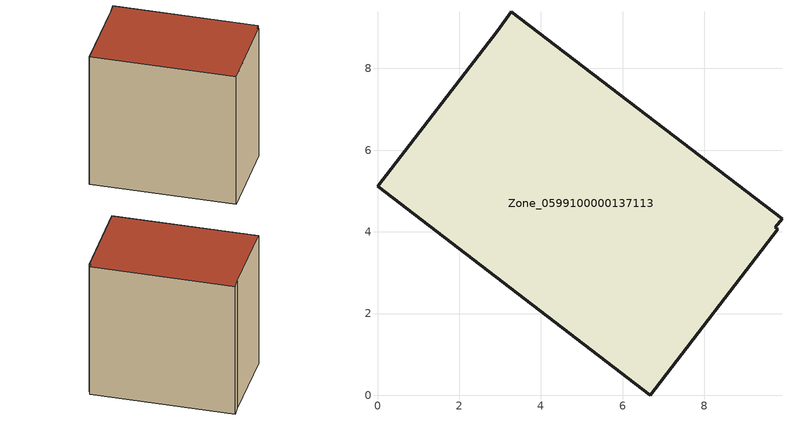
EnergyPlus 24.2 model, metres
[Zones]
Zone_0599100000137113
 floor ground (C_G): 9.8,4.06 6.68,0 0,5.11 2.93,8.91 3.28,9.39 9.9,4.32 9.73,4.11 z3.71
 wall outside (C_F): 9.9,4.32 3.28,9.39 2.93,8.91 0,5.11 6.68,0 9.8,4.06 9.73,4.11 9.9,4.32 z3.71:12.12
 roof outside (C_R): 6.68,0 9.8,4.06 9.73,4.11 9.9,4.32 3.28,9.39 2.93,8.91 0,5.11 z12.12
[BUILDING]
Pand.0599100000137113: North Axis=0; Terrain=City; Loads Convergence Tolerance Value=0.04; Temperature Convergence Tolerance Value=0.4; Solar Distribution=FullExterior; Maximum Number of Warmup Days=25; Minimum Number of Warmup Days=1
[Site:Location]
Rotterdam.The.Hague.AP_ZH_NLD Design_Conditions: Latitude=51.96; Longitude=4.45; Time Zone=1; Elevation=-4.5
[SITE:GROUNDTEMPERATURE:BUILDINGSURFACE]
18, 18, 18, 18, 18, 18, 18, 18, 18, 18, 18, 18
[MATERIAL] Thermal Absorptance=0.9; Solar Absorptance=0.7; Visible Absorptance=0.7
Name | Roughness | Thickness | Conductivity | Density | Specific Heat
G.TI.1975-1991 | MediumSmooth | 0.15 | 0.288461 | 540 | 1210
F.TI.1975-1991 | Rough | 0.3 | 0.230769 | 1920 | 840
R.TI.1975-1991 | MediumRough | 0.2 | 0.153846 | 1500 | 1000
[CONSTRUCTION]
C_G: G.TI.1975-1991
C_F: F.TI.1975-1991
C_R: R.TI.1975-1991
[ZONE]
Zone_0599100000137113: Type=1; Multiplier=1; Ceiling Height=Autocalculate; Volume=Autocalculate; Floor Area=autocalculate; Part of Total Floor Area=Yes
[ZONEINFILTRATION:DESIGNFLOWRATE]
Infil_Zone_0599100000137113: Zone or ZoneList or Space or SpaceList=Zone_0599100000137113; Schedule=AlwaysOn; Design Flow Rate Calculation Method=Flow/Area; Flow Rate per Floor Area=0.003; Constant Term Coefficient=1; Temperature Term Coefficient=0; Velocity Term Coefficient=0; Velocity Squared Term Coefficient=0
[HVACTEMPLATE:ZONE:IDEALLOADSAIRSYSTEM]
Zone_0599100000137113: Maximum Heating Supply Air Temperature=50; Minimum Cooling Supply Air Temperature=13; Maximum Heating Supply Air Humidity Ratio=0.0156; Minimum Cooling Supply Air Humidity Ratio=0.0077; Heating Limit=NoLimit; Cooling Limit=NoLimit; Dehumidification Control Type=ConstantSensibleHeatRatio; Cooling Sensible Heat Ratio=0.7; Dehumidification Setpoint=60; Humidification Control Type=None; Humidification Setpoint=30; Outdoor Air Method=None; Outdoor Air Flow Rate per Person=0.00944; Outdoor Air Flow Rate per Zone Floor Area=0; Outdoor Air Flow Rate per Zone=0; Demand Controlled Ventilation Type=None; Outdoor Air Economizer Type=NoEconomizer; Heat Recovery Type=None; Sensible Heat Recovery Effectiveness=0.7; Latent Heat Recovery Effectiveness=0.65
[ZONECONTROL:THERMOSTAT]
ThermostatControl_Zone_0599100000137113: Zone or ZoneList=Zone_0599100000137113; Control Type Schedule=DualSetpointControlType; Control 1=Thermostat_Zone_0599100000137113; Temperature Difference Between Cutout And Setpoint=0
[THERMOSTATSETPOINT:DUALSETPOINT]
Thermostat_Zone_0599100000137113: Heating Setpoint Temperature Schedule=HeatingSetpoint_Zone_0599100000137113; Cooling Setpoint Temperature Schedule=CoolingSetpoint_Zone_0599100000137113
[SCHEDULE:COMPACT]
HeatingSetpoint_Zone_0599100000137113: Through: 12/31, For: AllDays, Until: 24:00, 21
CoolingSetpoint_Zone_0599100000137113: Through: 12/31, For: AllDays, Until: 24:00, 24
DualSetpointControlType: Through: 12/31, For: AllDays, Until: 24:00, 4
AlwaysOn: Through: 12/31, For: AllDays, Until: 24:00, 1
